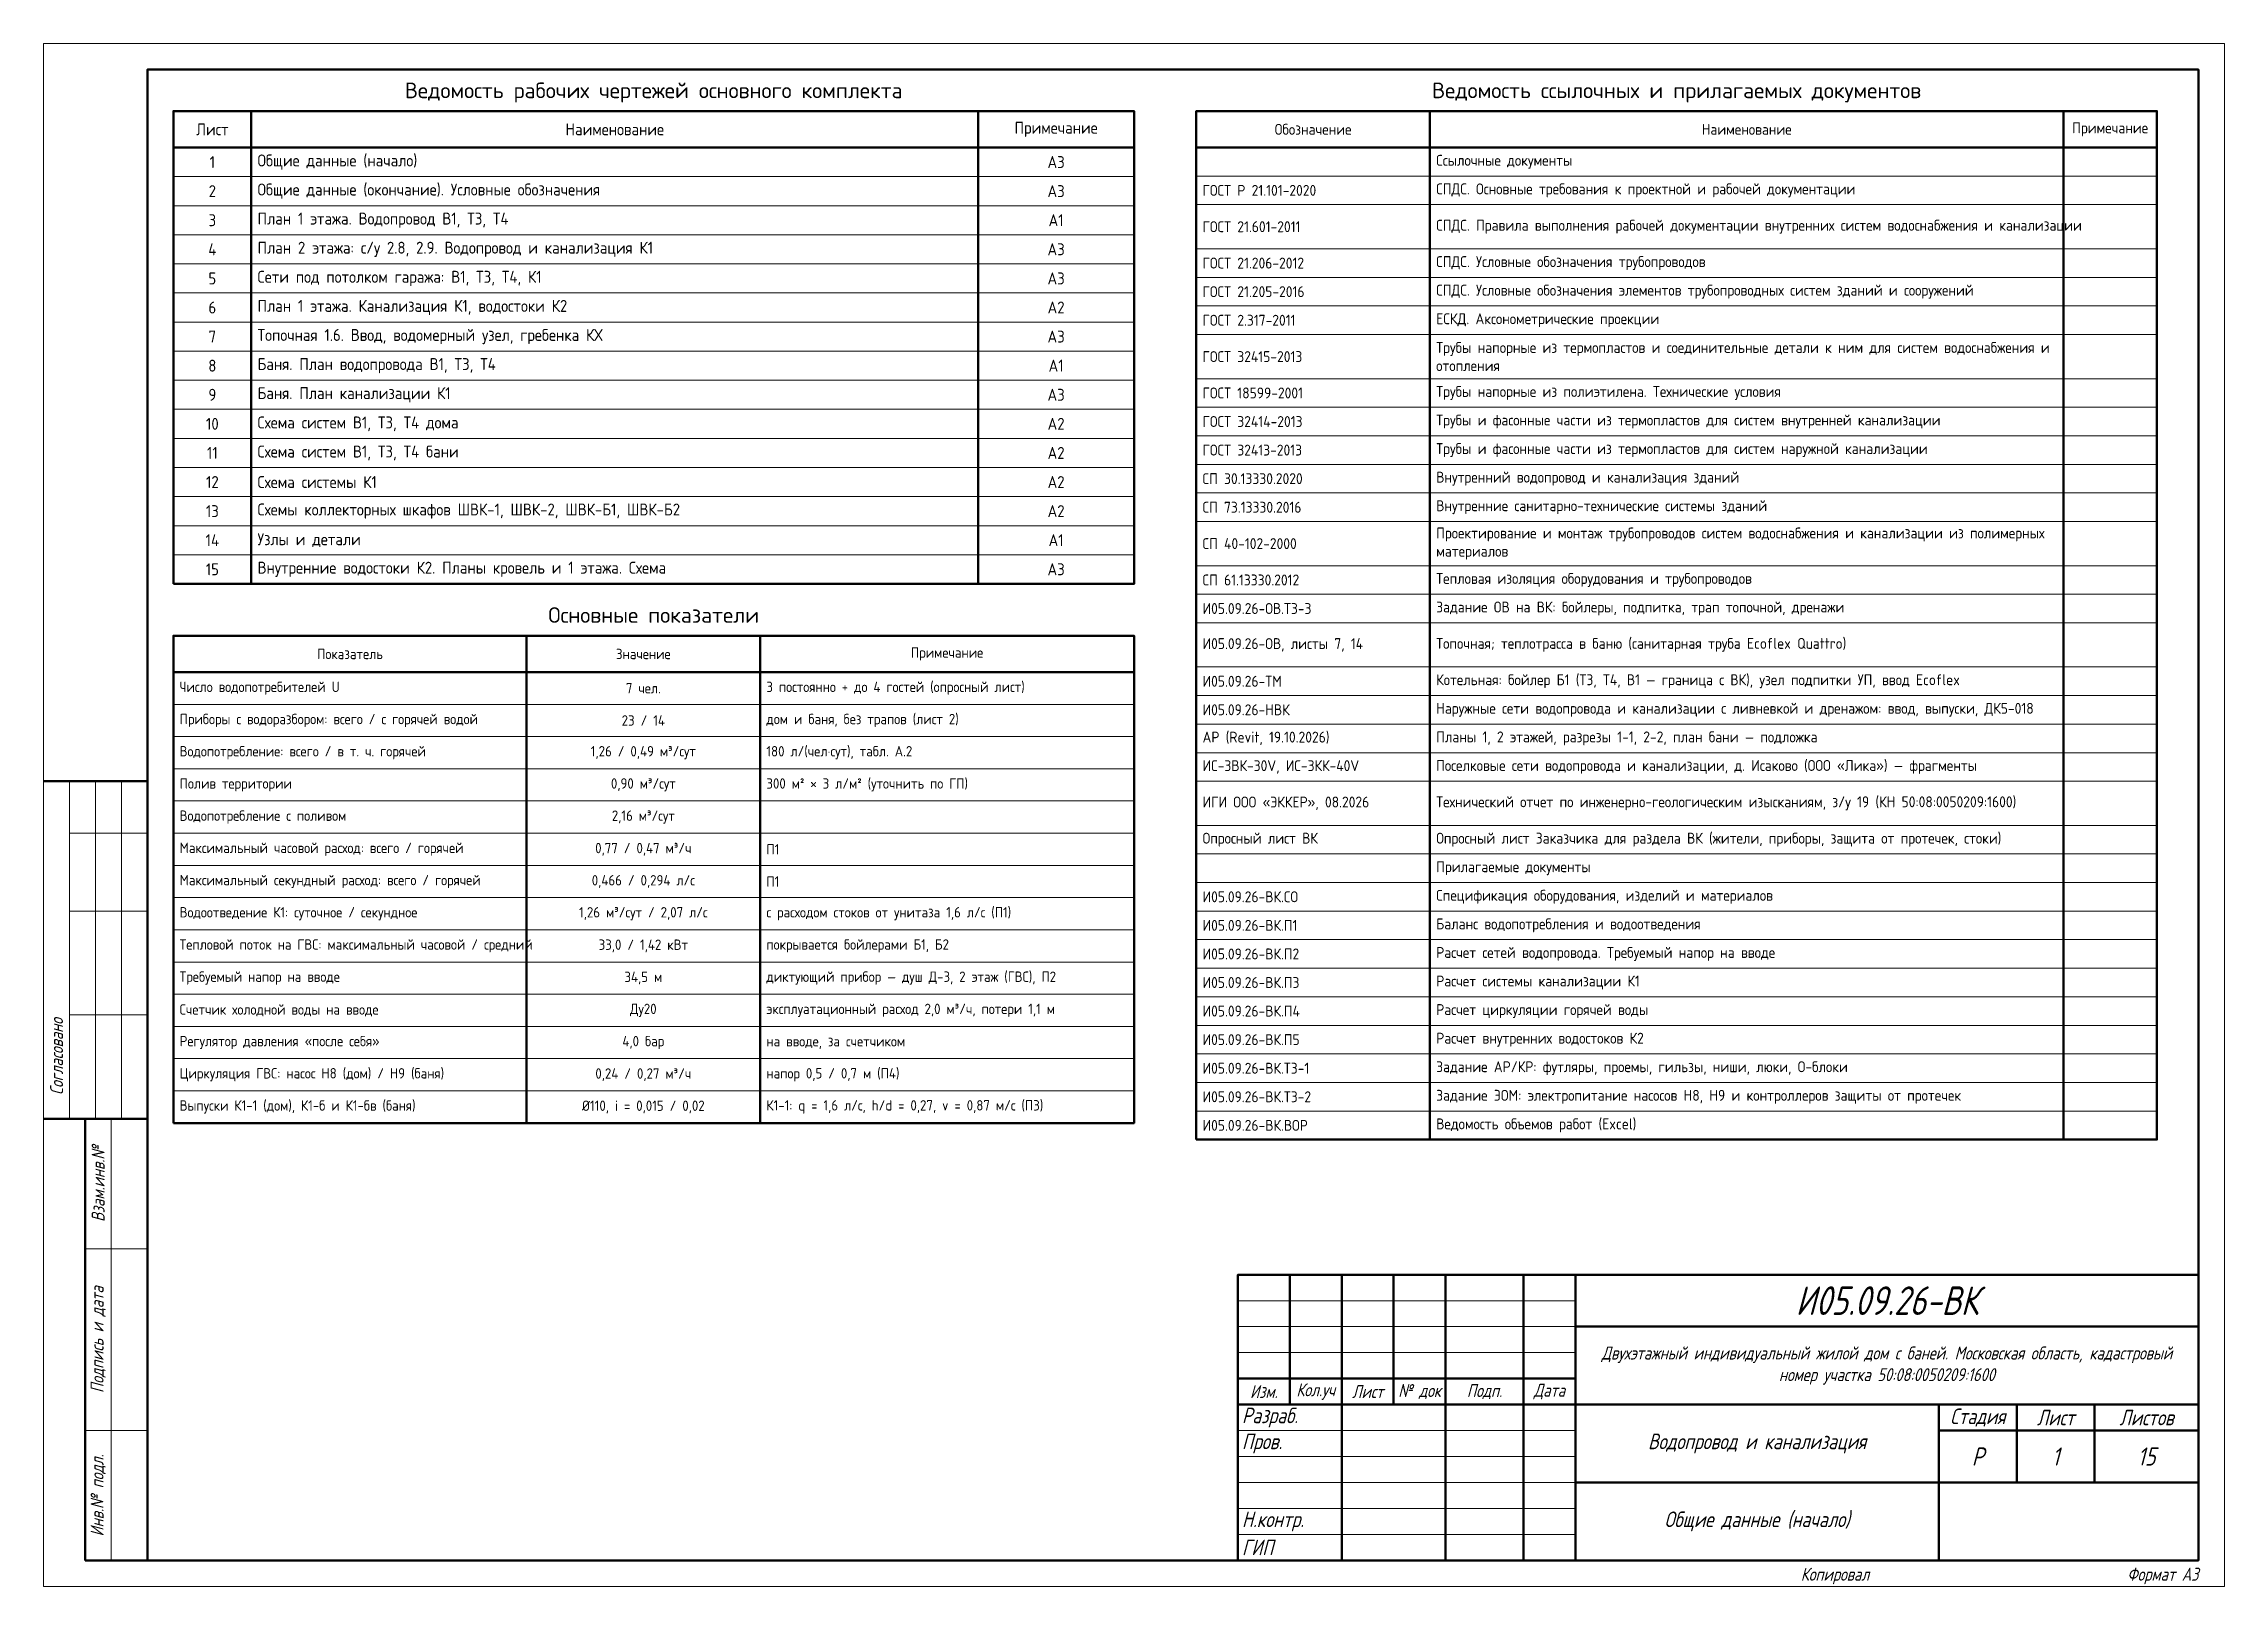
# Paper-space layout 'Лист' of a CAD drawing. Header units: millimetres. Extents: x 0 to 420, y 0 to 297.
import ezdxf
from ezdxf.enums import TextEntityAlignment as Align

# ---------------------------------------------------------------- set-up
doc = ezdxf.new("R2010")
doc.units = ezdxf.units.MM
for name, color, linetype, lineweight in [('Рамка', 7, 'Continuous', 50), ('Таблицы', 7, 'Continuous', 18), ('Текст', 7, 'Continuous', 18), ('Тонкие', 8, 'Continuous', 13)]:
    doc.layers.add(name, color=color, linetype=linetype, lineweight=lineweight)
doc.styles.add('GOST', font='isocpeur.ttf', dxfattribs={"width": 0.9})
doc.styles.add('GOST_I', font='isocpeur.ttf', dxfattribs={"width": 0.8})

psp = doc.layouts.new('Лист')

# ---------------------------------------------------------------- linework, layer by layer
at = {"layer": 'Рамка', "lineweight": 50}
for points in [[(20, 5), (415, 5), (415, 292), (20, 292)], [(230, 5), (415, 5), (415, 60), (230, 60)]]:
    psp.add_lwpolyline(points, close=True, dxfattribs=at)
at = {"layer": 'Таблицы', "lineweight": 50}
for p, q in [((40, 284), (40, 193)), ((180, 284), (180, 193)), ((267, 284), (267, 86)), ((389, 284), (389, 86)), ((25, 277), (210, 277)), ((222, 277), (407, 277)), ((93, 183), (93, 89.2)), ((138, 183), (138, 89.2)), ((25, 176), (210, 176)), ((0, 155), (20, 155)), ((0, 90), (20, 90)), ((8, 5), (8, 90)), ((240, 35), (240, 60)), ((250, 5), (250, 60)), ((260, 35), (260, 60)), ((270, 5), (270, 60)), ((285, 5), (285, 60)), ((295, 5), (295, 60)), ((295, 50), (415, 50)), ((230, 40), (295, 40)), ((230, 35), (415, 35)), ((365, 5), (365, 35)), ((380, 20), (380, 35)), ((395, 20), (395, 35)), ((365, 30), (415, 30)), ((295, 20), (415, 20)), ((8, 5), (20, 5))]:
    psp.add_line(p, q, dxfattribs=at)
at = {"layer": 'Таблицы', "lineweight": 18}
for p, q in [((25, 271.4), (210, 271.4)), ((222, 271.5), (407, 271.5)), ((25, 265.8), (210, 265.8)), ((222, 266), (407, 266)), ((25, 260.2), (210, 260.2)), ((222, 257.5), (407, 257.5)), ((25, 254.6), (210, 254.6)), ((222, 252), (407, 252)), ((25, 249), (210, 249)), ((222, 246.5), (407, 246.5)), ((25, 243.4), (210, 243.4)), ((222, 241), (407, 241)), ((25, 237.8), (210, 237.8)), ((25, 232.2), (210, 232.2)), ((222, 232.5), (407, 232.5)), ((222, 227), (407, 227)), ((25, 226.6), (210, 226.6)), ((25, 221), (210, 221)), ((222, 221.5), (407, 221.5)), ((25, 215.4), (210, 215.4)), ((222, 216), (407, 216)), ((222, 210.5), (407, 210.5)), ((25, 209.8), (210, 209.8)), ((25, 204.2), (210, 204.2)), ((222, 205), (407, 205)), ((25, 198.6), (210, 198.6)), ((222, 196.5), (407, 196.5)), ((25, 193), (210, 193)), ((222, 191), (407, 191)), ((222, 185.5), (407, 185.5)), ((222, 177), (407, 177)), ((25, 169.8), (210, 169.8)), ((222, 171.5), (407, 171.5)), ((222, 166), (407, 166)), ((25, 163.6), (210, 163.6)), ((222, 160.5), (407, 160.5)), ((25, 157.4), (210, 157.4)), ((222, 155), (407, 155)), ((25, 151.2), (210, 151.2)), ((25, 145), (210, 145)), ((222, 146.5), (407, 146.5)), ((25, 138.8), (210, 138.8)), ((222, 141), (407, 141)), ((222, 135.5), (407, 135.5)), ((25, 132.6), (210, 132.6)), ((25, 126.4), (210, 126.4)), ((222, 130), (407, 130)), ((222, 124.5), (407, 124.5)), ((25, 120.2), (210, 120.2)), ((222, 119), (407, 119)), ((25, 114), (210, 114)), ((222, 113.5), (407, 113.5)), ((25, 107.8), (210, 107.8)), ((222, 108), (407, 108)), ((25, 101.6), (210, 101.6)), ((222, 102.5), (407, 102.5)), ((222, 97), (407, 97)), ((25, 95.4), (210, 95.4)), ((25, 89.2), (210, 89.2)), ((222, 91.5), (407, 91.5)), ((222, 86), (407, 86)), ((230, 55), (295, 55)), ((230, 50), (295, 50)), ((230, 45), (295, 45)), ((230, 30), (295, 30)), ((230, 25), (295, 25)), ((230, 20), (295, 20)), ((230, 15), (295, 15)), ((230, 10), (295, 10))]:
    psp.add_line(p, q, dxfattribs=at)
at = {"layer": 'Таблицы'}
for p, q in [((5, 90), (5, 155)), ((10, 90), (10, 155)), ((15, 90), (15, 155)), ((5, 145), (20, 145)), ((5, 130), (20, 130)), ((5, 110), (20, 110)), ((13, 5), (13, 90)), ((8, 65), (20, 65)), ((8, 30), (20, 30))]:
    psp.add_line(p, q, dxfattribs=at)
at = {"layer": 'Таблицы', "lineweight": 50}
for points in [[(25, 193), (210, 193), (210, 284), (25, 284)], [(222, 86), (407, 86), (407, 284), (222, 284)], [(25, 89.2), (210, 89.2), (210, 183), (25, 183)]]:
    psp.add_lwpolyline(points, close=True, dxfattribs=at)
at = {"layer": 'Тонкие'}
psp.add_lwpolyline([(0, 0), (420, 0), (420, 297), (0, 297)], close=True, dxfattribs=at)

# ---------------------------------------------------------------- texts
at = {"layer": 'Текст', "style": 'GOST'}
for s, p in [('Ведомость рабочих чертежей основного комплекта', (117.5, 288)), ('Ведомость ссылочных и прилагаемых документов', (314.5, 288)), ('Основные показатели', (117.5, 187))]:
    psp.add_text(s, height=3, dxfattribs=at).set_placement(p, align=Align.MIDDLE_CENTER)
at = {"layer": 'Текст'}
for s, insert, char_height, width, attachment_point, style in [('Лист', (32.5, 280.5), 2.3, 13, 5, 'GOST'), ('Наименование', (110, 280.5), 2.3, 138, 5, 'GOST'), ('Примечание', (195, 280.5), 2.3, 28, 5, 'GOST'), ('Обозначение', (244.5, 280.5), 2.1, 43, 5, 'GOST'), ('Наименование', (328, 280.5), 2.1, 120, 5, 'GOST'), ('Примечание', (398, 280.5), 2.1, 16, 5, 'GOST'), ('1', (32.5, 274.2), 2.3, 13, 5, 'GOST'), ('Общие данные (начало)', (41.2, 274.2), 2.3, 137.6, 4, 'GOST'), ('А3', (195, 274.2), 2.3, 28, 5, 'GOST'), ('Ссылочные документы', (268.2, 274.25), 2.1, 119.6, 4, 'GOST'), ('2', (32.5, 268.6), 2.3, 13, 5, 'GOST'), ('Общие данные (окончание). Условные обозначения', (41.2, 268.6), 2.3, 137.6, 4, 'GOST'), ('А3', (195, 268.6), 2.3, 28, 5, 'GOST'), ('ГОСТ Р 21.101-2020', (223.2, 268.75), 2.1, 42.6, 4, 'GOST'), ('СПДС. Основные требования к проектной и рабочей документации', (268.2, 268.75), 2.1, 119.6, 4, 'GOST'), ('3', (32.5, 263), 2.3, 13, 5, 'GOST'), ('План 1 этажа. Водопровод В1, Т3, Т4', (41.2, 263), 2.3, 137.6, 4, 'GOST'), ('А1', (195, 263), 2.3, 28, 5, 'GOST'), ('ГОСТ 21.601-2011', (223.2, 261.75), 2.1, 42.6, 4, 'GOST'), ('СПДС. Правила выполнения рабочей документации внутренних систем водоснабжения и канализации', (268.2, 261.75), 2.1, 119.6, 4, 'GOST'), ('4', (32.5, 257.4), 2.3, 13, 5, 'GOST'), ('План 2 этажа: с/у 2.8, 2.9. Водопровод и канализация К1', (41.2, 257.4), 2.3, 137.6, 4, 'GOST'), ('А3', (195, 257.4), 2.3, 28, 5, 'GOST'), ('5', (32.5, 251.8), 2.3, 13, 5, 'GOST'), ('Сети под потолком гаража: В1, Т3, Т4, К1', (41.2, 251.8), 2.3, 137.6, 4, 'GOST'), ('А3', (195, 251.8), 2.3, 28, 5, 'GOST'), ('ГОСТ 21.206-2012', (223.2, 254.75), 2.1, 42.6, 4, 'GOST'), ('СПДС. Условные обозначения трубопроводов', (268.2, 254.75), 2.1, 119.6, 4, 'GOST'), ('ГОСТ 21.205-2016', (223.2, 249.25), 2.1, 42.6, 4, 'GOST'), ('СПДС. Условные обозначения элементов трубопроводных систем зданий и сооружений', (268.2, 249.25), 2.1, 119.6, 4, 'GOST'), ('6', (32.5, 246.2), 2.3, 13, 5, 'GOST'), ('План 1 этажа. Канализация К1, водостоки К2', (41.2, 246.2), 2.3, 137.6, 4, 'GOST'), ('А2', (195, 246.2), 2.3, 28, 5, 'GOST'), ('ГОСТ 2.317-2011', (223.2, 243.75), 2.1, 42.6, 4, 'GOST'), ('ЕСКД. Аксонометрические проекции', (268.2, 243.75), 2.1, 119.6, 4, 'GOST'), ('7', (32.5, 240.6), 2.3, 13, 5, 'GOST'), ('Топочная 1.6. Ввод, водомерный узел, гребенка КХ', (41.2, 240.6), 2.3, 137.6, 4, 'GOST'), ('А3', (195, 240.6), 2.3, 28, 5, 'GOST'), ('Трубы напорные из термопластов и соединительные детали к ним для систем водоснабжения и отопления', (268.2, 236.75), 2.1, 119.6, 4, 'GOST'), ('8', (32.5, 235), 2.3, 13, 5, 'GOST'), ('Баня. План водопровода В1, Т3, Т4', (41.2, 235), 2.3, 137.6, 4, 'GOST'), ('А1', (195, 235), 2.3, 28, 5, 'GOST'), ('ГОСТ 32415-2013', (223.2, 236.75), 2.1, 42.6, 4, 'GOST'), ('Трубы напорные из полиэтилена. Технические условия', (268.2, 229.75), 2.1, 119.6, 4, 'GOST'), ('9', (32.5, 229.4), 2.3, 13, 5, 'GOST'), ('Баня. План канализации К1', (41.2, 229.4), 2.3, 137.6, 4, 'GOST'), ('А3', (195, 229.4), 2.3, 28, 5, 'GOST'), ('ГОСТ 18599-2001', (223.2, 229.75), 2.1, 42.6, 4, 'GOST'), ('10', (32.5, 223.8), 2.3, 13, 5, 'GOST'), ('Схема систем В1, Т3, Т4 дома', (41.2, 223.8), 2.3, 137.6, 4, 'GOST'), ('А2', (195, 223.8), 2.3, 28, 5, 'GOST'), ('ГОСТ 32414-2013', (223.2, 224.25), 2.1, 42.6, 4, 'GOST'), ('Трубы и фасонные части из термопластов для систем внутренней канализации', (268.2, 224.25), 2.1, 119.6, 4, 'GOST'), ('11', (32.5, 218.2), 2.3, 13, 5, 'GOST'), ('Схема систем В1, Т3, Т4 бани', (41.2, 218.2), 2.3, 137.6, 4, 'GOST'), ('А2', (195, 218.2), 2.3, 28, 5, 'GOST'), ('ГОСТ 32413-2013', (223.2, 218.75), 2.1, 42.6, 4, 'GOST'), ('Трубы и фасонные части из термопластов для систем наружной канализации', (268.2, 218.75), 2.1, 119.6, 4, 'GOST'), ('СП 30.13330.2020', (223.2, 213.25), 2.1, 42.6, 4, 'GOST'), ('Внутренний водопровод и канализация зданий', (268.2, 213.25), 2.1, 119.6, 4, 'GOST'), ('12', (32.5, 212.6), 2.3, 13, 5, 'GOST'), ('Схема системы К1', (41.2, 212.6), 2.3, 137.6, 4, 'GOST'), ('А2', (195, 212.6), 2.3, 28, 5, 'GOST'), ('13', (32.5, 207), 2.3, 13, 5, 'GOST'), ('Схемы коллекторных шкафов ШВК-1, ШВК-2, ШВК-Б1, ШВК-Б2', (41.2, 207), 2.3, 137.6, 4, 'GOST'), ('А2', (195, 207), 2.3, 28, 5, 'GOST'), ('СП 73.13330.2016', (223.2, 207.75), 2.1, 42.6, 4, 'GOST'), ('Внутренние санитарно-технические системы зданий', (268.2, 207.75), 2.1, 119.6, 4, 'GOST'), ('14', (32.5, 201.4), 2.3, 13, 5, 'GOST'), ('Узлы и детали', (41.2, 201.4), 2.3, 137.6, 4, 'GOST'), ('А1', (195, 201.4), 2.3, 28, 5, 'GOST'), ('СП 40-102-2000', (223.2, 200.75), 2.1, 42.6, 4, 'GOST'), ('Проектирование и монтаж трубопроводов систем водоснабжения и канализации из полимерных материалов', (268.2, 200.75), 2.1, 119.6, 4, 'GOST'), ('15', (32.5, 195.8), 2.3, 13, 5, 'GOST'), ('Внутренние водостоки К2. Планы кровель и 1 этажа. Схема', (41.2, 195.8), 2.3, 137.6, 4, 'GOST'), ('А3', (195, 195.8), 2.3, 28, 5, 'GOST'), ('СП 61.13330.2012', (223.2, 193.75), 2.1, 42.6, 4, 'GOST'), ('Тепловая изоляция оборудования и трубопроводов', (268.2, 193.75), 2.1, 119.6, 4, 'GOST'), ('И05.09.26-ОВ.ТЗ-3', (223.2, 188.25), 2.1, 42.6, 4, 'GOST'), ('Задание ОВ на ВК: бойлеры, подпитка, трап топочной, дренажи', (268.2, 188.25), 2.1, 119.6, 4, 'GOST'), ('Примечание', (174, 179.5), 2, 70, 5, 'GOST'), ('И05.09.26-ОВ, листы 7, 14', (223.2, 181.25), 2.1, 42.6, 4, 'GOST'), ('Топочная; теплотрасса в баню (санитарная труба Ecoflex Quattro)', (268.2, 181.25), 2.1, 119.6, 4, 'GOST'), ('Показатель', (59, 179.5), 2, 66, 5, 'GOST'), ('Значение', (115.5, 179.5), 2, 43, 5, 'GOST'), ('Число водопотребителей U', (26.2, 172.9), 2, 65.6, 4, 'GOST'), ('7 чел.', (115.5, 172.9), 2, 43, 5, 'GOST'), ('3 постоянно + до 4 гостей (опросный лист)', (139.2, 172.9), 2, 69.6, 4, 'GOST'), ('И05.09.26-ТМ', (223.2, 174.25), 2.1, 42.6, 4, 'GOST'), ('Котельная: бойлер Б1 (Т3, Т4, В1 — граница с ВК), узел подпитки УП, ввод Ecoflex', (268.2, 174.25), 2.1, 119.6, 4, 'GOST'), ('дом и баня, без трапов (лист 2)', (139.2, 166.7), 2, 69.6, 4, 'GOST'), ('И05.09.26-НВК', (223.2, 168.75), 2.1, 42.6, 4, 'GOST'), ('Наружные сети водопровода и канализации с ливневкой и дренажом: ввод, выпуски, ДК5-018', (268.2, 168.75), 2.1, 119.6, 4, 'GOST'), ('Приборы с водоразбором: всего / с горячей водой', (26.2, 166.7), 2, 65.6, 4, 'GOST'), ('23 / 14', (115.5, 166.7), 2, 43, 5, 'GOST'), ('АР (Revit, 19.10.2026)', (223.2, 163.25), 2.1, 42.6, 4, 'GOST'), ('Планы 1, 2 этажей, разрезы 1-1, 2-2, план бани — подложка', (268.2, 163.25), 2.1, 119.6, 4, 'GOST'), ('Водопотребление: всего / в т. ч. горячей', (26.2, 160.5), 2, 65.6, 4, 'GOST'), ('1,26 / 0,49 м³/сут', (115.5, 160.5), 2, 43, 5, 'GOST'), ('180 л/(чел·сут), табл. А.2', (139.2, 160.5), 2, 69.6, 4, 'GOST'), ('Полив территории', (26.2, 154.3), 2, 65.6, 4, 'GOST'), ('0,90 м³/сут', (115.5, 154.3), 2, 43, 5, 'GOST'), ('300 м² × 3 л/м² (уточнить по ГП)', (139.2, 154.3), 2, 69.6, 4, 'GOST'), ('ИС-3ВК-30V, ИС-3КК-40V', (223.2, 157.75), 2.1, 42.6, 4, 'GOST'), ('Поселковые сети водопровода и канализации, д. Исаково (ООО «Лика») — фрагменты', (268.2, 157.75), 2.1, 119.6, 4, 'GOST'), ('ИГИ ООО «ЭККЕР», 08.2026', (223.2, 150.75), 2.1, 42.6, 4, 'GOST'), ('Технический отчет по инженерно-геологическим изысканиям, з/у 19 (КН 50:08:0050209:1600)', (268.2, 150.75), 2.1, 119.6, 4, 'GOST'), ('Водопотребление с поливом', (26.2, 148.1), 2, 65.6, 4, 'GOST'), ('2,16 м³/сут', (115.5, 148.1), 2, 43, 5, 'GOST'), ('Максимальный часовой расход: всего / горячей', (26.2, 141.9), 2, 65.6, 4, 'GOST'), ('0,77 / 0,47 м³/ч', (115.5, 141.9), 2, 43, 5, 'GOST'), ('П1', (139.2, 141.9), 2, 69.6, 4, 'GOST'), ('Опросный лист ВК', (223.2, 143.75), 2.1, 42.6, 4, 'GOST'), ('Опросный лист Заказчика для раздела ВК (жители, приборы, защита от протечек, стоки)', (268.2, 143.75), 2.1, 119.6, 4, 'GOST'), ('Прилагаемые документы', (268.2, 138.25), 2.1, 119.6, 4, 'GOST'), ('Максимальный секундный расход: всего / горячей', (26.2, 135.7), 2, 65.6, 4, 'GOST'), ('0,466 / 0,294 л/с', (115.5, 135.7), 2, 43, 5, 'GOST'), ('П1', (139.2, 135.7), 2, 69.6, 4, 'GOST'), ('Водоотведение К1: суточное / секундное', (26.2, 129.5), 2, 65.6, 4, 'GOST'), ('1,26 м³/сут / 2,07 л/с', (115.5, 129.5), 2, 43, 5, 'GOST'), ('с расходом стоков от унитаза 1,6 л/с (П1)', (139.2, 129.5), 2, 69.6, 4, 'GOST'), ('И05.09.26-ВК.СО', (223.2, 132.75), 2.1, 42.6, 4, 'GOST'), ('Спецификация оборудования, изделий и материалов', (268.2, 132.75), 2.1, 119.6, 4, 'GOST'), ('И05.09.26-ВК.П1', (223.2, 127.25), 2.1, 42.6, 4, 'GOST'), ('Баланс водопотребления и водоотведения', (268.2, 127.25), 2.1, 119.6, 4, 'GOST'), ('Тепловой поток на ГВС: максимальный часовой / средний', (26.2, 123.3), 2, 65.6, 4, 'GOST'), ('33,0 / 1,42 кВт', (115.5, 123.3), 2, 43, 5, 'GOST'), ('покрывается бойлерами Б1, Б2', (139.2, 123.3), 2, 69.6, 4, 'GOST'), ('И05.09.26-ВК.П2', (223.2, 121.75), 2.1, 42.6, 4, 'GOST'), ('Расчет сетей водопровода. Требуемый напор на вводе', (268.2, 121.75), 2.1, 119.6, 4, 'GOST'), ('Требуемый напор на вводе', (26.2, 117.1), 2, 65.6, 4, 'GOST'), ('34,5 м', (115.5, 117.1), 2, 43, 5, 'GOST'), ('диктующий прибор — душ Д-3, 2 этаж (ГВС), П2', (139.2, 117.1), 2, 69.6, 4, 'GOST'), ('И05.09.26-ВК.П3', (223.2, 116.25), 2.1, 42.6, 4, 'GOST'), ('Расчет системы канализации К1', (268.2, 116.25), 2.1, 119.6, 4, 'GOST'), ('Счетчик холодной воды на вводе', (26.2, 110.9), 2, 65.6, 4, 'GOST'), ('Ду20', (115.5, 110.9), 2, 43, 5, 'GOST'), ('эксплуатационный расход 2,0 м³/ч, потери 1,1 м', (139.2, 110.9), 2, 69.6, 4, 'GOST'), ('И05.09.26-ВК.П4', (223.2, 110.75), 2.1, 42.6, 4, 'GOST'), ('Расчет циркуляции горячей воды', (268.2, 110.75), 2.1, 119.6, 4, 'GOST'), ('Регулятор давления «после себя»', (26.2, 104.7), 2, 65.6, 4, 'GOST'), ('4,0 бар', (115.5, 104.7), 2, 43, 5, 'GOST'), ('на вводе, за счетчиком', (139.2, 104.7), 2, 69.6, 4, 'GOST'), ('И05.09.26-ВК.П5', (223.2, 105.25), 2.1, 42.6, 4, 'GOST'), ('Расчет внутренних водостоков К2', (268.2, 105.25), 2.1, 119.6, 4, 'GOST'), ('И05.09.26-ВК.ТЗ-1', (223.2, 99.75), 2.1, 42.6, 4, 'GOST'), ('Задание АР/КР: футляры, проемы, гильзы, ниши, люки, О-блоки', (268.2, 99.75), 2.1, 119.6, 4, 'GOST'), ('Циркуляция ГВС: насос Н8 (дом) / Н9 (баня)', (26.2, 98.5), 2, 65.6, 4, 'GOST'), ('0,24 / 0,27 м³/ч', (115.5, 98.5), 2, 43, 5, 'GOST'), ('напор 0,5 / 0,7 м (П4)', (139.2, 98.5), 2, 69.6, 4, 'GOST'), ('Выпуски К1-1 (дом), К1-б и К1-бв (баня)', (26.2, 92.3), 2, 65.6, 4, 'GOST'), ('Ø110, i = 0,015 / 0,02', (115.5, 92.3), 2, 43, 5, 'GOST'), ('К1-1: q = 1,6 л/с, h/d = 0,27, v = 0,87 м/с (П3)', (139.2, 92.3), 2, 69.6, 4, 'GOST'), ('И05.09.26-ВК.ТЗ-2', (223.2, 94.25), 2.1, 42.6, 4, 'GOST'), ('Задание ЭОМ: электропитание насосов Н8, Н9 и контроллеров защиты от протечек', (268.2, 94.25), 2.1, 119.6, 4, 'GOST'), ('И05.09.26-ВК.ВОР', (223.2, 88.75), 2.1, 42.6, 4, 'GOST'), ('Ведомость объемов работ (Excel)', (268.2, 88.75), 2.1, 119.6, 4, 'GOST'), ('{\\W0.8;\\Q15;Двухэтажный индивидуальный жилой дом с баней. Московская область, кадастровый номер участка 50:08:0050209:1600}', (355, 42.5), 2.5, 116, 5, 'GOST_I'), ('{\\W0.8;\\Q15;Водопровод и канализация}', (330, 27.5), 3, 66, 5, 'GOST_I'), ('{\\W0.8;\\Q15;Общие данные (начало)}', (330, 12.5), 3, 66, 5, 'GOST_I')]:
    psp.add_mtext(s, dxfattribs=dict(at, insert=insert, char_height=char_height, width=width, attachment_point=attachment_point, style=style))
at = {"layer": 'Текст', "char_height": 2.5, "attachment_point": 5, "rotation": 90, "style": 'GOST_I'}
for s, insert in [('{\\W0.8;\\Q15;Согласовано}', (2.5, 102)), ('{\\W0.8;\\Q15;Взам.инв.№}', (10.5, 77.5)), ('{\\W0.8;\\Q15;Подпись и дата}', (10.5, 47.5)), ('{\\W0.8;\\Q15;Инв.№ подл.}', (10.5, 17.5))]:
    psp.add_mtext(s, dxfattribs=dict(at, insert=insert))
at = {"layer": 'Текст', "style": 'GOST_I'}
for s, insert, char_height, attachment_point in [('{\\W0.8;\\Q15;И05.09.26-ВК}', (355, 55), 5.5, 5), ('{\\W0.8;\\Q15;Изм.}', (235, 37.5), 2.5, 5), ('{\\W0.8;\\Q15;Кол.уч}', (245, 37.5), 2.5, 5), ('{\\W0.8;\\Q15;Лист}', (255, 37.5), 2.5, 5), ('{\\W0.8;\\Q15;№ док}', (265, 37.5), 2.5, 5), ('{\\W0.8;\\Q15;Подп.}', (277.5, 37.5), 2.5, 5), ('{\\W0.8;\\Q15;Дата}', (290, 37.5), 2.5, 5), ('{\\W0.8;\\Q15;Разраб.}', (230.8, 32.5), 3, 4), ('{\\W0.8;\\Q15;Стадия}', (372.5, 32.5), 3, 5), ('{\\W0.8;\\Q15;Лист}', (387.5, 32.5), 3, 5), ('{\\W0.8;\\Q15;Листов}', (405, 32.5), 3, 5), ('{\\W0.8;\\Q15;Пров.}', (230.8, 27.5), 3, 4), ('{\\W0.8;\\Q15;}', (250.8, 32.5), 3, 4), ('{\\W0.8;\\Q15;}', (285.6, 32.5), 3, 4), ('{\\W0.8;\\Q15;}', (250.8, 27.5), 3, 4), ('{\\W0.8;\\Q15;}', (285.6, 27.5), 3, 4), ('{\\W0.8;\\Q15;Р}', (372.5, 25), 3.5, 5), ('{\\W0.8;\\Q15;1}', (387.5, 25), 3.5, 5), ('{\\W0.8;\\Q15;15}', (405, 25), 3.5, 5), ('{\\W0.8;\\Q15;Н.контр.}', (230.8, 12.5), 3, 4), ('{\\W0.8;\\Q15;ГИП}', (230.8, 7.5), 3, 4), ('{\\W0.8;\\Q15;}', (250.8, 12.5), 3, 4), ('{\\W0.8;\\Q15;}', (285.6, 12.5), 3, 4), ('{\\W0.8;\\Q15;}', (250.8, 7.5), 3, 4), ('{\\W0.8;\\Q15;}', (285.6, 7.5), 3, 4), ('{\\W0.8;\\Q15;Копировал}', (345, 2), 2.5, 5), ('{\\W0.8;\\Q15;Формат А3}', (415, 2), 2.5, 6)]:
    psp.add_mtext(s, dxfattribs=dict(at, insert=insert, char_height=char_height, attachment_point=attachment_point))

doc.saveas('drawing.dxf')
